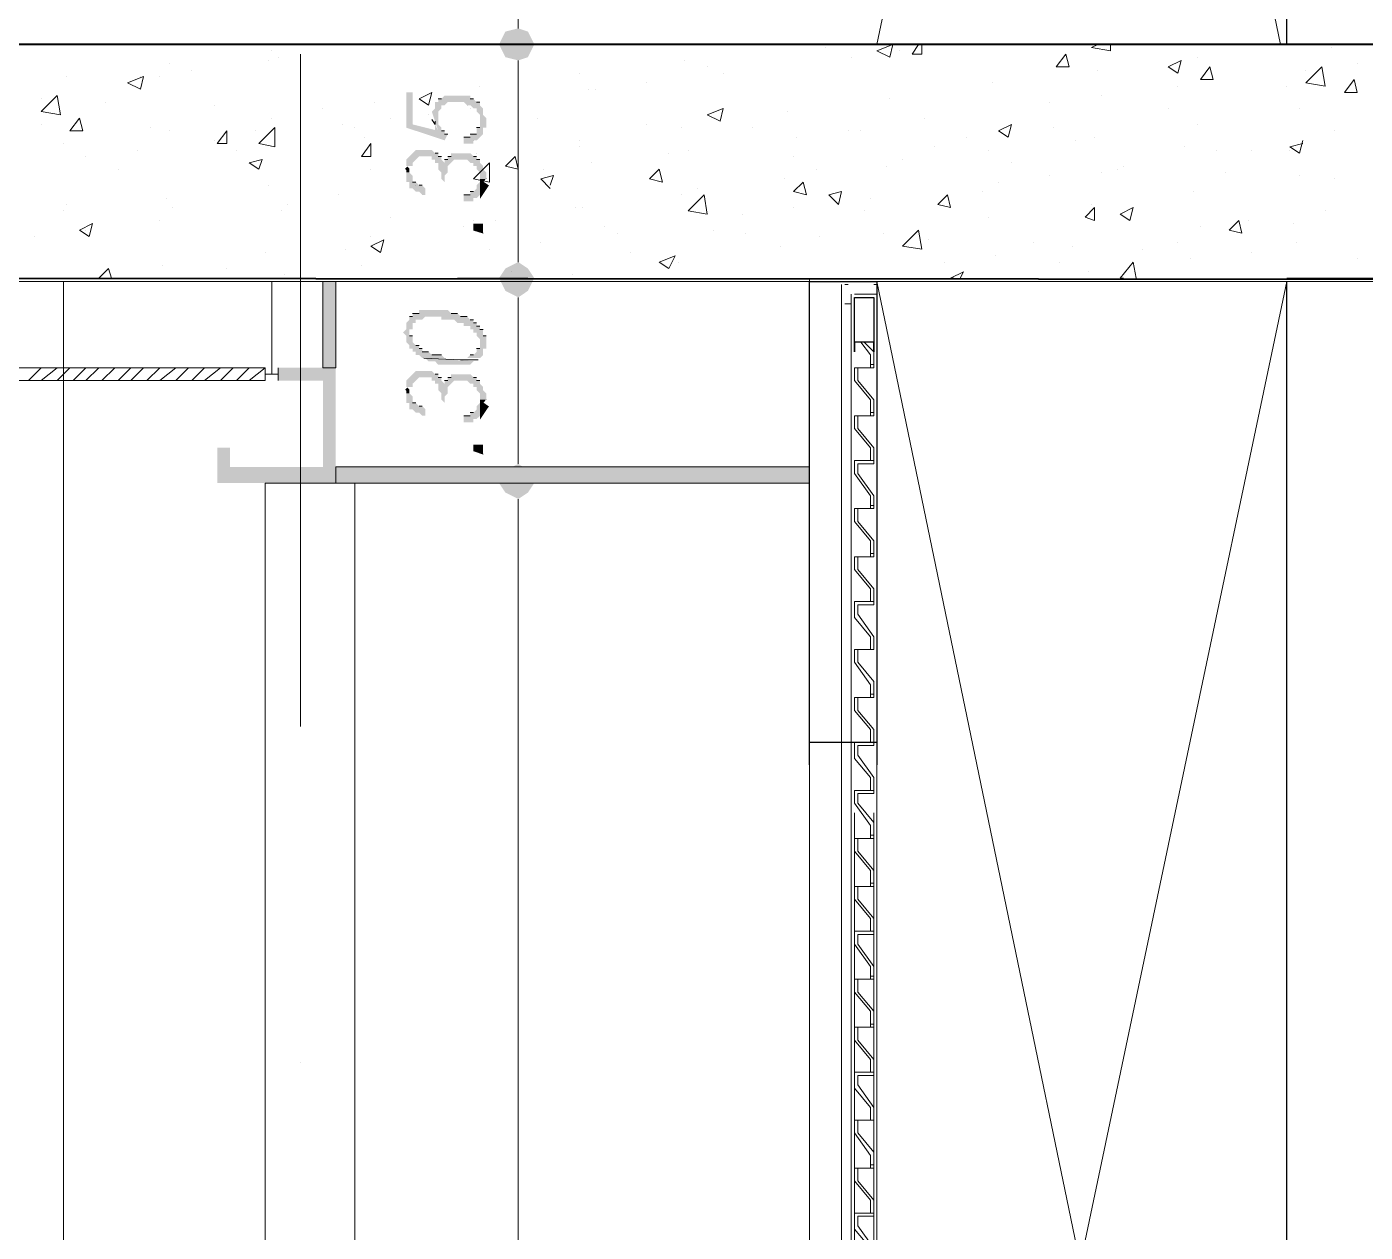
# Model space of a CAD drawing. Header units: millimetres. Extents: x 182 to 575, y -105 to 95.
# Drawn here: x 282.125 to 284.116, y 75.192 to 76.985 of the extents above; entities that cross this region are included whole.
import ezdxf

# ---------------------------------------------------------------- set-up
doc = ezdxf.new("R2010")
doc.units = ezdxf.units.MM
doc.header["$MEASUREMENT"] = 0
doc.layers.add('PDF_Geometry', color=7, linetype='Continuous')
doc.layers.add('PDF_Solid Fills', color=7, linetype='Continuous')

msp = doc.modelspace()

# ---------------------------------------------------------------- hatches: boundary and pattern name
at = {"layer": 'PDF_Solid Fills', "transparency": 33554559}
for points in [[(282.8373, 76.9396), (282.8564, 76.9348), (282.8707, 76.9396), (282.8802, 76.9586), (282.8707, 76.9777), (282.8564, 76.9824), (282.8373, 76.9777), (282.8278, 76.9586)], [(282.7373, 76.8301), (282.7326, 76.8396), (282.7326, 76.8312), (282.6992, 76.8396), (282.6992, 76.8872), (282.6897, 76.8872), (282.6897, 76.8348), (282.7469, 76.8158), (282.7516, 76.8253), (282.7469, 76.8253), (282.7469, 76.8301), (282.7421, 76.8301), (282.7421, 76.8348), (282.7373, 76.8396), (282.7373, 76.8586), (282.7421, 76.8634), (282.7421, 76.8681), (282.7469, 76.8681), (282.7516, 76.8729), (282.7754, 76.8729), (282.7802, 76.8681), (282.785, 76.8681), (282.7897, 76.8634), (282.7945, 76.8634), (282.7945, 76.8586), (282.7993, 76.8539), (282.7993, 76.8348), (282.7945, 76.8348), (282.7945, 76.8253), (282.785, 76.8253), (282.785, 76.8205), (282.7754, 76.8205), (282.7754, 76.811), (282.7897, 76.811), (282.7897, 76.8158), (282.7945, 76.8158), (282.7993, 76.8205), (282.804, 76.8253), (282.804, 76.8348), (282.8088, 76.8348), (282.8088, 76.8491), (282.804, 76.8539), (282.804, 76.8634), (282.7993, 76.8681), (282.7993, 76.8729), (282.7945, 76.8729), (282.7897, 76.8777), (282.785, 76.8777), (282.785, 76.8824), (282.7469, 76.8824), (282.7421, 76.8777), (282.7373, 76.8777), (282.7373, 76.8729), (282.7326, 76.8729), (282.7326, 76.8634), (282.7278, 76.8586)], [(282.7088, 76.7396), (282.7135, 76.7348), (282.7183, 76.7348), (282.7183, 76.7443), (282.7135, 76.7491), (282.7088, 76.7491), (282.704, 76.7539), (282.6992, 76.7539), (282.6992, 76.7634), (282.6945, 76.7681), (282.6897, 76.7681), (282.6897, 76.7539), (282.6945, 76.7539), (282.6945, 76.7443), (282.6992, 76.7443), (282.704, 76.7396)], [(282.7897, 76.6824), (282.804, 76.6777), (282.804, 76.692), (282.7897, 76.692)], [(282.8373, 76.592), (282.8564, 76.5824), (282.8707, 76.592), (282.8802, 76.611), (282.8707, 76.6253), (282.8564, 76.6348), (282.8373, 76.6253), (282.8278, 76.611)], [(282.8564, 76.3348), (282.8469, 76.3301), (282.585, 76.3301), (282.585, 76.6062), (282.5659, 76.6062), (282.5659, 76.4777), (282.4993, 76.4777), (282.4993, 76.4586), (282.5659, 76.4586), (282.5659, 76.3301), (282.4278, 76.3301), (282.4278, 76.3586), (282.4088, 76.3586), (282.4088, 76.3062), (282.8278, 76.3062), (282.8373, 76.292), (282.8564, 76.2824), (282.8707, 76.292), (282.8802, 76.3062), (283.2897, 76.3062), (283.2897, 76.3301), (282.8635, 76.3301)], [(282.704, 76.5015), (282.704, 76.4967), (282.7088, 76.4967), (282.7135, 76.492), (282.7469, 76.492), (282.7421, 76.4967), (282.7278, 76.4967), (282.7231, 76.5015), (282.7135, 76.5015), (282.7135, 76.5062), (282.7088, 76.5062), (282.7088, 76.511), (282.704, 76.511), (282.6992, 76.5158), (282.6992, 76.5253), (282.6945, 76.5253), (282.6945, 76.5348), (282.6992, 76.5348), (282.6992, 76.5443), (282.704, 76.5443), (282.704, 76.5491), (282.7135, 76.5491), (282.7183, 76.5539), (282.7421, 76.5539), (282.7421, 76.5491), (282.7612, 76.5491), (282.7659, 76.5443), (282.7754, 76.5443), (282.7754, 76.5396), (282.785, 76.5396), (282.785, 76.5348), (282.7897, 76.5348), (282.7897, 76.5301), (282.7945, 76.5301), (282.7945, 76.5253), (282.7993, 76.5205), (282.7993, 76.5062), (282.7945, 76.5062), (282.7945, 76.5015), (282.7897, 76.4967), (282.785, 76.4967), (282.7802, 76.492), (282.7993, 76.492), (282.804, 76.4967), (282.804, 76.5062), (282.8088, 76.5062), (282.8088, 76.5253), (282.804, 76.5253), (282.804, 76.5348), (282.7993, 76.5348), (282.7993, 76.5396), (282.7945, 76.5396), (282.7945, 76.5443), (282.7897, 76.5443), (282.7897, 76.5491), (282.785, 76.5491), (282.7802, 76.5539), (282.7707, 76.5539), (282.7659, 76.5586), (282.7564, 76.5586), (282.7516, 76.5634), (282.7088, 76.5634), (282.7088, 76.5586), (282.6992, 76.5586), (282.6992, 76.5539), (282.6945, 76.5539), (282.6945, 76.5491), (282.6897, 76.5443), (282.6897, 76.5348), (282.685, 76.5301), (282.6897, 76.5253), (282.6897, 76.5158), (282.6945, 76.511), (282.6945, 76.5062), (282.6992, 76.5062), (282.6992, 76.5015)], [(282.7326, 76.4872), (282.7373, 76.4824), (282.785, 76.4824), (282.7897, 76.4872), (282.7945, 76.4872), (282.7183, 76.492), (282.7231, 76.4872)], [(282.7088, 76.411), (282.7135, 76.4062), (282.7183, 76.4062), (282.7183, 76.4158), (282.7135, 76.4205), (282.7088, 76.4205), (282.704, 76.4253), (282.6992, 76.4253), (282.6992, 76.4348), (282.6945, 76.4396), (282.6897, 76.4396), (282.6897, 76.4253), (282.6945, 76.4253), (282.6945, 76.4158), (282.6992, 76.4158), (282.704, 76.411)], [(282.7897, 76.3539), (282.804, 76.3491), (282.804, 76.3634), (282.7897, 76.3634)]]:
    msp.add_hatch(color=256, dxfattribs=at).paths.add_polyline_path(points)
h = msp.add_hatch(color=256, dxfattribs=at)
h.paths.add_polyline_path([(282.804, 76.7396), (282.804, 76.7443), (282.7993, 76.7348)])
h.paths.add_polyline_path([(282.7897, 76.7253), (282.7897, 76.7301), (282.7945, 76.7301), (282.7993, 76.7348), (282.7993, 76.7539), (282.7945, 76.7491), (282.7945, 76.7443), (282.7897, 76.7396), (282.785, 76.7396), (282.785, 76.7348), (282.7754, 76.7348), (282.7754, 76.7253)])
h.paths.add_polyline_path([(282.7278, 76.7872), (282.7326, 76.7872), (282.7278, 76.792)])
h.paths.add_polyline_path([(282.7326, 76.7872), (282.7326, 76.7824), (282.7373, 76.7824)])
h.paths.add_polyline_path([(282.7469, 76.7634), (282.7421, 76.7586), (282.7469, 76.7539)])
h.paths.add_polyline_path([(282.7993, 76.7681), (282.7993, 76.7586), (282.8088, 76.7586), (282.8088, 76.7681), (282.804, 76.7729), (282.804, 76.7777), (282.7993, 76.7824), (282.7993, 76.7872), (282.7945, 76.7872), (282.7945, 76.792), (282.7897, 76.792), (282.785, 76.7967), (282.7564, 76.7967), (282.7564, 76.792), (282.7516, 76.792), (282.7516, 76.7872), (282.7469, 76.7872), (282.7469, 76.7824), (282.7421, 76.7872), (282.7421, 76.792), (282.7373, 76.792), (282.7373, 76.7967), (282.7326, 76.7967), (282.7278, 76.8015), (282.704, 76.8015), (282.6992, 76.7967), (282.6945, 76.792), (282.6897, 76.7872), (282.6897, 76.7777), (282.6992, 76.7777), (282.6992, 76.7824), (282.704, 76.7872), (282.7088, 76.792), (282.7278, 76.792), (282.7373, 76.7824), (282.7373, 76.7729), (282.7421, 76.7681), (282.7421, 76.7586), (282.7516, 76.7681), (282.7516, 76.7777), (282.7564, 76.7824), (282.7612, 76.7872), (282.7802, 76.7872), (282.785, 76.7824), (282.7897, 76.7824), (282.7897, 76.7777), (282.7945, 76.7777), (282.7945, 76.7729)])
h = msp.add_hatch(color=256, dxfattribs=at)
h.paths.add_polyline_path([(282.804, 76.411), (282.804, 76.4158), (282.7993, 76.4062)])
h.paths.add_polyline_path([(282.7897, 76.3967), (282.7897, 76.4015), (282.7945, 76.4015), (282.7993, 76.4062), (282.7993, 76.4253), (282.7945, 76.4205), (282.7945, 76.4158), (282.7897, 76.411), (282.785, 76.411), (282.785, 76.4062), (282.7754, 76.4062), (282.7754, 76.3967)])
h.paths.add_polyline_path([(282.7993, 76.4396), (282.7993, 76.4301), (282.8088, 76.4301), (282.8088, 76.4396), (282.804, 76.4443), (282.804, 76.4491), (282.7993, 76.4539), (282.7993, 76.4586), (282.7945, 76.4586), (282.7945, 76.4634), (282.7897, 76.4634), (282.785, 76.4681), (282.7564, 76.4681), (282.7564, 76.4634), (282.7516, 76.4634), (282.7516, 76.4586), (282.7469, 76.4586), (282.7469, 76.4539), (282.7421, 76.4586), (282.7421, 76.4634), (282.7373, 76.4634), (282.7373, 76.4681), (282.7326, 76.4681), (282.7278, 76.4729), (282.704, 76.4729), (282.6992, 76.4681), (282.6945, 76.4634), (282.6897, 76.4586), (282.6897, 76.4491), (282.6992, 76.4491), (282.6992, 76.4539), (282.704, 76.4586), (282.7088, 76.4634), (282.7278, 76.4634), (282.7278, 76.4586), (282.7326, 76.4586), (282.7326, 76.4539), (282.7373, 76.4539), (282.7373, 76.4443), (282.7421, 76.4396), (282.7421, 76.4301), (282.7469, 76.4253), (282.7469, 76.4348), (282.7516, 76.4396), (282.7516, 76.4491), (282.7564, 76.4539), (282.7612, 76.4586), (282.7802, 76.4586), (282.785, 76.4539), (282.7897, 76.4539), (282.7897, 76.4491), (282.7945, 76.4491), (282.7945, 76.4443)])

# ---------------------------------------------------------------- linework, layer by layer
at = {"layer": 'PDF_Geometry', "lineweight": 13}
for points in [[(283.3897, 79.8586), (283.9897, 76.9586)], [(283.3897, 76.9586), (283.9992, 79.8586)], [(282.8564, 76.9824), (282.8564, 77.011), (282.8564, 79.511), (282.8564, 79.5348)], [(282.9135, 76.9586), (282.7659, 76.9586), (282.8278, 76.9586)], [(282.5326, 75.9443), (282.5326, 76.9443)], [(282.8564, 76.6348), (282.8564, 76.6586), (282.8564, 76.911), (282.8564, 76.9348)], [(282.7373, 76.8777), (282.7421, 76.8777), (282.7373, 76.8777)], [(282.7897, 76.8777), (282.785, 76.8777), (282.7897, 76.8777)], [(282.7993, 76.8729), (282.7945, 76.8729), (282.7993, 76.8729)], [(282.7278, 76.8467), (282.7326, 76.8396), (282.7326, 76.8443)], [(282.7945, 76.8348), (282.7993, 76.8348), (282.7945, 76.8348)], [(282.7469, 76.8301), (282.7421, 76.8301), (282.7469, 76.8301)], [(282.7516, 76.8253), (282.7469, 76.8253), (282.7516, 76.8253)], [(282.7754, 76.8205), (282.785, 76.8205), (282.7754, 76.8205)], [(282.785, 76.8253), (282.7945, 76.8253), (282.785, 76.8253)], [(282.7373, 76.7967), (282.7326, 76.7967), (282.7373, 76.7967)], [(282.7421, 76.792), (282.7373, 76.792), (282.7421, 76.792)], [(282.7469, 76.7872), (282.7516, 76.7872), (282.7469, 76.7872)], [(282.7516, 76.792), (282.7564, 76.792), (282.7516, 76.792)], [(282.7945, 76.792), (282.7897, 76.792), (282.7945, 76.792)], [(282.7993, 76.7872), (282.7945, 76.7872), (282.7993, 76.7872)], [(282.704, 76.7539), (282.6992, 76.7539), (282.704, 76.7539)], [(282.7135, 76.7491), (282.7088, 76.7491), (282.7135, 76.7491)], [(282.7754, 76.7348), (282.785, 76.7348), (282.7754, 76.7348)], [(282.785, 76.7396), (282.7897, 76.7396), (282.785, 76.7396)], [(282.804, 76.6777), (282.7897, 76.6824), (282.804, 76.6777)], [(280.704, 76.6062), (293.1516, 76.6062)], [(282.4897, 76.4681), (282.4897, 76.6062)], [(283.3897, 76.6062), (283.9897, 73.7062)], [(283.3897, 73.7062), (283.9992, 76.6062)], [(282.8564, 76.3348), (282.8564, 76.3586), (282.8564, 76.5586), (282.8564, 76.5824)], [(283.3897, 73.7967), (283.3897, 73.7872), (283.3897, 76.592)], [(282.6945, 76.5539), (282.6992, 76.5539), (282.6945, 76.5539)], [(282.6992, 76.5586), (282.7088, 76.5586), (282.6992, 76.5586)], [(282.7659, 76.5586), (282.7564, 76.5586), (282.7659, 76.5586)], [(282.7802, 76.5539), (282.7707, 76.5539), (282.7802, 76.5539)], [(283.3373, 76.5729), (283.3373, 73.7872)], [(283.3516, 76.5729), (283.3516, 73.7872)], [(282.7897, 76.5491), (282.785, 76.5491), (282.7897, 76.5491)], [(282.7945, 76.5443), (282.7897, 76.5443), (282.7945, 76.5443)], [(282.7993, 76.5396), (282.7945, 76.5396), (282.7993, 76.5396)], [(282.804, 76.5348), (282.7993, 76.5348), (282.804, 76.5348)], [(282.6992, 76.5253), (282.6945, 76.5253), (282.6992, 76.5253)], [(282.8088, 76.5253), (282.804, 76.5253), (282.8088, 76.5253)], [(282.7088, 76.511), (282.704, 76.511), (282.7088, 76.511)], [(282.7135, 76.5062), (282.7088, 76.5062), (282.7135, 76.5062)], [(282.7231, 76.5015), (282.7135, 76.5015), (282.7231, 76.5015)], [(282.7421, 76.4967), (282.7278, 76.4967), (282.7421, 76.4967)], [(282.785, 76.4967), (282.7897, 76.4967), (282.785, 76.4967)], [(282.7945, 76.5062), (282.7993, 76.5062), (282.7945, 76.5062)], [(282.1278, 76.4586), (282.1469, 76.4777)], [(282.1469, 76.4586), (282.1707, 76.4777)], [(282.1707, 76.4586), (282.1897, 76.4777)], [(282.1945, 76.4586), (282.2135, 76.4777)], [(282.2135, 76.4586), (282.2326, 76.4777)], [(282.2373, 76.4586), (282.2564, 76.4777)], [(282.2612, 76.4586), (282.2802, 76.4777)], [(282.2802, 76.4586), (282.2992, 76.4777)], [(282.304, 76.4586), (282.3231, 76.4777)], [(282.3231, 76.4586), (282.3469, 76.4777)], [(282.3469, 76.4586), (282.3659, 76.4777)], [(282.3707, 76.4586), (282.3897, 76.4777)], [(282.3897, 76.4586), (282.4135, 76.4777)], [(282.4135, 76.4586), (282.4326, 76.4777)], [(282.4373, 76.4586), (282.4564, 76.4777)], [(282.4802, 76.4586), (282.4802, 76.4777), (282.4564, 76.4586)], [(282.4993, 76.4586), (282.4993, 76.4777)], [(282.7159, 76.492), (282.7707, 76.4896), (282.7969, 76.4896)], [(282.4993, 76.4681), (282.4802, 76.4681)], [(282.4802, 76.4586), (282.4802, 76.4586)], [(282.7373, 76.4681), (282.7326, 76.4681), (282.7373, 76.4681)], [(282.7421, 76.4634), (282.7373, 76.4634), (282.7421, 76.4634)], [(282.7469, 76.4586), (282.7516, 76.4586), (282.7469, 76.4586)], [(282.7516, 76.4634), (282.7564, 76.4634), (282.7516, 76.4634)], [(282.7945, 76.4634), (282.7897, 76.4634), (282.7945, 76.4634)], [(282.7993, 76.4586), (282.7945, 76.4586), (282.7993, 76.4586)], [(282.704, 76.4253), (282.6992, 76.4253), (282.704, 76.4253)], [(282.7135, 76.4205), (282.7088, 76.4205), (282.7135, 76.4205)], [(282.7754, 76.4062), (282.785, 76.4062), (282.7754, 76.4062)], [(282.785, 76.411), (282.7897, 76.411), (282.785, 76.411)], [(282.804, 76.3491), (282.7897, 76.3539), (282.804, 76.3491)], [(283.2897, 73.7586), (283.2897, 76.3062), (282.6135, 76.3062), (282.6135, 73.7586)], [(282.8564, 73.7348), (282.8564, 73.7586), (282.8564, 76.2586), (282.8564, 76.2824)], [(283.3564, 73.8777), (283.3564, 75.8158)], [(283.385, 73.8777), (283.385, 75.8158)], [(282.5326, 75.4443), (282.5326, 75.4443)]]:
    msp.add_lwpolyline(points, dxfattribs=at)
at = {"layer": 'PDF_Geometry', "lineweight": 25}
for points in [[(283.9992, 76.9586), (283.9992, 79.8586), (284.1373, 79.8586), (284.1373, 76.9586)], [(284.1421, 76.9586), (283.9897, 76.9586)], [(283.2897, 75.8872), (283.2897, 76.6062), (283.3897, 76.6062), (283.3897, 75.8872)], [(283.9992, 76.611), (284.1373, 76.611), (284.1373, 73.7062)], [(283.9992, 73.7062), (283.9992, 76.6062)], [(283.3897, 75.9205), (283.2897, 75.9205)]]:
    msp.add_lwpolyline(points, dxfattribs=at)
at = {"layer": 'PDF_Geometry', "lineweight": 40}
for points in [[(292.9516, 76.6062), (293.404, 76.611), (293.404, 76.9586), (280.6802, 76.9586), (280.304, 76.9586), (280.304, 76.6062), (280.6802, 76.6062), (280.7516, 76.6062)], [(281.4564, 76.6301), (281.4659, 76.6158), (281.4802, 76.611), (292.2278, 76.6062)]]:
    msp.add_lwpolyline(points, dxfattribs=at)
at = {"layer": 'PDF_Geometry', "lineweight": 0}
for points in [[(283.2564, 76.9586), (283.2564, 76.9586)], [(283.3135, 76.9539), (283.3135, 76.9539)], [(283.4564, 76.9586), (283.4564, 76.9443), (283.4421, 76.9443), (283.4516, 76.9586)], [(283.7373, 76.9586), (283.7373, 76.9491), (283.7088, 76.9539), (283.7183, 76.9586)], [(284.0659, 76.9539), (284.0659, 76.9539)], [(282.485, 76.9348), (282.485, 76.9348)], [(282.4897, 76.9491), (282.4897, 76.9491)], [(282.4993, 76.9396), (282.4993, 76.9396)], [(283.104, 76.9348), (283.104, 76.9348)], [(283.3516, 76.9396), (283.3516, 76.9396)], [(283.4231, 76.9491), (283.4231, 76.9491)], [(283.8659, 76.9396), (283.8659, 76.9396)], [(282.3373, 76.9301), (282.3373, 76.9301)], [(282.3707, 76.9205), (282.3707, 76.9205)], [(282.9469, 76.9158), (282.9469, 76.9158)], [(283.1373, 76.9253), (283.1373, 76.9253)], [(283.1612, 76.9158), (283.1612, 76.9158)], [(283.7183, 76.9205), (283.7183, 76.9205)], [(284.0278, 76.9205), (284.0278, 76.9205)], [(284.104, 76.9301), (284.104, 76.9301)], [(282.185, 76.911), (282.185, 76.911)], [(282.2945, 76.911), (282.2945, 76.911)], [(282.3231, 76.911), (282.3231, 76.911)], [(282.7993, 76.8967), (282.7993, 76.8967)], [(283.0469, 76.9015), (283.0469, 76.9015)], [(283.5612, 76.9015), (283.5612, 76.9015)], [(283.8373, 76.8967), (283.8373, 76.8967)], [(283.9992, 76.8967), (283.9992, 76.8967)], [(282.1469, 76.8777), (282.1469, 76.8777)], [(282.2421, 76.8729), (282.2421, 76.8729)], [(282.6421, 76.8729), (282.6421, 76.8729)], [(282.9612, 76.892), (282.9612, 76.892)], [(282.9707, 76.892), (282.9707, 76.892)], [(283.4088, 76.8777), (283.4088, 76.8777)], [(283.6469, 76.8729), (283.6469, 76.8729)], [(283.7231, 76.8824), (283.7231, 76.8824)], [(282.404, 76.8681), (282.404, 76.8681)], [(282.5659, 76.8634), (282.5659, 76.8634)], [(282.7231, 76.8539), (282.7231, 76.8539)], [(282.7802, 76.8681), (282.7802, 76.8681)], [(282.785, 76.8634), (282.785, 76.8634)], [(283.2564, 76.8586), (283.2564, 76.8586)], [(283.8231, 76.8634), (283.8231, 76.8634)], [(284.0183, 76.8634), (284.0183, 76.8634)], [(282.1469, 76.8396), (282.1469, 76.8396)], [(282.3088, 76.8348), (282.3088, 76.8348)], [(282.4897, 76.8491), (282.4897, 76.8491)], [(282.5945, 76.8396), (282.5945, 76.8396)], [(282.6135, 76.8348), (282.6135, 76.8348)], [(282.6659, 76.8491), (282.6659, 76.8491)], [(282.885, 76.8491), (282.885, 76.8491)], [(283.0469, 76.8396), (283.0469, 76.8396)], [(283.0992, 76.8348), (283.0992, 76.8348)], [(283.204, 76.8348), (283.204, 76.8348)], [(283.4612, 76.8491), (283.4612, 76.8491)], [(283.6516, 76.8348), (283.6516, 76.8348)], [(283.8659, 76.8396), (283.8659, 76.8396)], [(282.3373, 76.8301), (282.3373, 76.8301)], [(282.404, 76.8158), (282.404, 76.8158)], [(282.4659, 76.8301), (282.4659, 76.8301)], [(282.6278, 76.8205), (282.6278, 76.8205)], [(282.7897, 76.8158), (282.7897, 76.8158)], [(282.9469, 76.8158), (282.9469, 76.8158)], [(283.2707, 76.8205), (283.2707, 76.8205)], [(283.3469, 76.8301), (283.3469, 76.8301)], [(283.3659, 76.8301), (283.3659, 76.8301)], [(283.5231, 76.8205), (283.5231, 76.8205)], [(283.685, 76.8158), (283.685, 76.8158)], [(283.7135, 76.8205), (283.7135, 76.8205)], [(284.0231, 76.8158), (284.0183, 76.7967), (284.004, 76.8062), (284.0231, 76.811)], [(284.0231, 76.8158), (284.0231, 76.8158)], [(284.0707, 76.8301), (284.0707, 76.8301)], [(282.1802, 76.811), (282.1802, 76.811)], [(282.2897, 76.8015), (282.2897, 76.8015)], [(282.4373, 76.8015), (282.4373, 76.8015)], [(282.7945, 76.7967), (282.7945, 76.7967)], [(282.9469, 76.8062), (282.9469, 76.8062)], [(283.0802, 76.7967), (283.0802, 76.7967)], [(283.1088, 76.8015), (283.1088, 76.8015)], [(283.4754, 76.8062), (283.4754, 76.8062)], [(283.5564, 76.8015), (283.5564, 76.8015)], [(283.8469, 76.8062), (283.8469, 76.8062)], [(283.8945, 76.8015), (283.8945, 76.8015)], [(283.9469, 76.8015), (283.9469, 76.8015)], [(284.004, 76.8015), (284.004, 76.8015)], [(282.2135, 76.792), (282.2135, 76.792)], [(282.2612, 76.7729), (282.2612, 76.7729)], [(282.6373, 76.7729), (282.6373, 76.7729)], [(282.8945, 76.7729), (282.8945, 76.7729)], [(282.9659, 76.7824), (282.9659, 76.7824)], [(283.2659, 76.792), (283.2659, 76.792)], [(283.2993, 76.7729), (283.2993, 76.7729)], [(283.404, 76.7777), (283.404, 76.7777)], [(283.4278, 76.7872), (283.4278, 76.7872)], [(283.5897, 76.7824), (283.5897, 76.7824)], [(283.7469, 76.7729), (283.7469, 76.7729)], [(283.7564, 76.7777), (283.7564, 76.7777)], [(282.904, 76.7443), (282.8897, 76.7586), (282.9088, 76.7634), (282.904, 76.7491)], [(283.2516, 76.7586), (283.2516, 76.7586)], [(283.5707, 76.7539), (283.5707, 76.7539)], [(283.6469, 76.7634), (283.6469, 76.7634)], [(283.7231, 76.7681), (283.7231, 76.7681)], [(283.9088, 76.7681), (283.9088, 76.7681)], [(284.0183, 76.7634), (284.0183, 76.7634)], [(284.0707, 76.7586), (284.0707, 76.7586)], [(282.485, 76.7491), (282.485, 76.7491)], [(282.5897, 76.7348), (282.5897, 76.7348)], [(282.704, 76.7491), (282.704, 76.7491)], [(283.0992, 76.7348), (283.0992, 76.7348)], [(283.1231, 76.7443), (283.1231, 76.7443)], [(283.5469, 76.7396), (283.5469, 76.7396)], [(283.8612, 76.7396), (283.8612, 76.7396)], [(282.185, 76.7205), (282.185, 76.7205)], [(282.3326, 76.7301), (282.3326, 76.7301)], [(282.3421, 76.7158), (282.3421, 76.7158)], [(282.5135, 76.7205), (282.5135, 76.7205)], [(282.9421, 76.7158), (282.9421, 76.7158)], [(282.9516, 76.7158), (282.9516, 76.7158)], [(283.2659, 76.7158), (283.2659, 76.7158)], [(283.3802, 76.7301), (283.3802, 76.7301)], [(283.7088, 76.7205), (283.7088, 76.7205)], [(282.1802, 76.711), (282.1802, 76.711)], [(282.3231, 76.6967), (282.3231, 76.6967)], [(282.504, 76.711), (282.504, 76.711)], [(282.6659, 76.7015), (282.6659, 76.7015)], [(282.7897, 76.6967), (282.7897, 76.6967)], [(282.8231, 76.6967), (282.8231, 76.6967)], [(283.1897, 76.7062), (283.1897, 76.7062)], [(283.3707, 76.711), (283.3707, 76.711)], [(283.5564, 76.7015), (283.5564, 76.7015)], [(283.9421, 76.6967), (283.9421, 76.6967)], [(284.0564, 76.711), (284.0564, 76.711)], [(282.2135, 76.6824), (282.2135, 76.6824)], [(282.7754, 76.6872), (282.7754, 76.6872)], [(282.985, 76.6872), (282.985, 76.6872)], [(283.004, 76.6777), (283.004, 76.6777)], [(283.1469, 76.6824), (283.1469, 76.6824)], [(283.1945, 76.6777), (283.1945, 76.6777)], [(283.3993, 76.6777), (283.3993, 76.6777)], [(283.8707, 76.6872), (283.8707, 76.6872)], [(284.0088, 76.692), (284.0088, 76.692)], [(282.1373, 76.6729), (282.1373, 76.6729)], [(282.5993, 76.6539), (282.5993, 76.6539)], [(282.6373, 76.6729), (282.6373, 76.6729)], [(282.8135, 76.6539), (282.8135, 76.6539)], [(282.8897, 76.6634), (282.8897, 76.6634)], [(283.2469, 76.6586), (283.2469, 76.6586)], [(283.304, 76.6729), (283.304, 76.6729)], [(283.4659, 76.6681), (283.4659, 76.6681)], [(283.6231, 76.6634), (283.6231, 76.6634)], [(283.6802, 76.6586), (283.6802, 76.6586)], [(283.785, 76.6539), (283.785, 76.6539)], [(283.8373, 76.6634), (283.8373, 76.6634)], [(284.0135, 76.6634), (284.0135, 76.6634)], [(282.4802, 76.6491), (282.4802, 76.6491)], [(283.0231, 76.6491), (283.0231, 76.6491)], [(283.0945, 76.6348), (283.0945, 76.6348)], [(283.4897, 76.6348), (283.4897, 76.6348)], [(283.5659, 76.6443), (283.5659, 76.6443)], [(283.6612, 76.6348), (283.6612, 76.6348)], [(283.7564, 76.611), (283.7516, 76.611), (283.7707, 76.6348), (283.7754, 76.611)], [(283.8564, 76.6396), (283.8564, 76.6396)], [(283.9469, 76.6491), (283.9469, 76.6491)], [(284.104, 76.6396), (284.104, 76.6396)], [(282.2326, 76.611), (282.2469, 76.6253), (282.2516, 76.611)], [(282.3278, 76.6301), (282.3278, 76.6301)], [(282.4231, 76.6253), (282.4231, 76.6253)], [(282.5088, 76.6158), (282.5088, 76.6158)], [(282.6231, 76.6301), (282.6231, 76.6301)], [(282.8469, 76.6205), (282.8469, 76.6205)], [(282.9373, 76.6158), (282.9373, 76.6158)], [(283.504, 76.611), (283.4992, 76.611), (283.5183, 76.6205), (283.5135, 76.611)], [(283.704, 76.6205), (283.704, 76.6205)], [(282.1754, 76.611), (282.1754, 76.611)], [(283.2993, 76.611), (283.2993, 76.611)]]:
    msp.add_lwpolyline(points, dxfattribs=at)
for points in [[(283.4135, 76.9586), (283.4088, 76.9396), (283.3897, 76.9491)], [(283.6707, 76.9443), (283.6754, 76.9253), (283.6564, 76.9253)], [(283.8421, 76.9348), (283.8373, 76.9158), (283.8231, 76.9253)], [(283.885, 76.9253), (283.8897, 76.9062), (283.8707, 76.9062)], [(284.0564, 76.8967), (284.0278, 76.9015), (284.0516, 76.9253)], [(282.2992, 76.911), (282.2945, 76.892), (282.2754, 76.9015)], [(284.0993, 76.9062), (284.104, 76.8872), (284.085, 76.8872)], [(282.1754, 76.8539), (282.1469, 76.8586), (282.1707, 76.8824)], [(282.7278, 76.8872), (282.7231, 76.8681), (282.7088, 76.8777)], [(283.1612, 76.8634), (283.1564, 76.8443), (283.1373, 76.8539)], [(282.204, 76.8491), (282.2088, 76.8301), (282.1897, 76.8301)], [(282.4945, 76.8062), (282.4707, 76.811), (282.4945, 76.8348)], [(283.5897, 76.8396), (283.585, 76.8205), (283.5707, 76.8301)], [(282.4231, 76.8301), (282.4231, 76.811), (282.4088, 76.811)], [(282.6373, 76.811), (282.6373, 76.792), (282.6231, 76.792)], [(282.4754, 76.7872), (282.4707, 76.7729), (282.4564, 76.7824)], [(282.8135, 76.7539), (282.7897, 76.7586), (282.8135, 76.7824)], [(282.8516, 76.792), (282.8564, 76.7729), (282.8373, 76.7777)], [(283.0659, 76.7729), (283.0707, 76.7539), (283.0516, 76.7586)], [(283.2802, 76.7539), (283.285, 76.7348), (283.2659, 76.7396)], [(283.1373, 76.7062), (283.1088, 76.711), (283.1326, 76.7348)], [(283.3373, 76.7396), (283.3326, 76.7205), (283.3183, 76.7348)], [(283.4945, 76.7348), (283.4992, 76.7158), (283.4802, 76.7205)], [(283.7135, 76.7158), (283.7135, 76.6967), (283.6993, 76.7015)], [(283.7707, 76.7158), (283.7659, 76.6967), (283.7516, 76.7062)], [(283.9278, 76.6967), (283.9326, 76.6777), (283.9135, 76.6824)], [(282.2231, 76.692), (282.2183, 76.6729), (282.204, 76.6824)], [(283.4564, 76.6539), (283.4278, 76.6586), (283.4516, 76.6824)], [(282.6564, 76.6681), (282.6516, 76.6491), (282.6373, 76.6586)], [(283.0897, 76.6443), (283.0802, 76.6253), (283.0659, 76.6348)]]:
    msp.add_lwpolyline(points, close=True, dxfattribs=at)
at = {"layer": 'PDF_Geometry', "lineweight": 13}
for points, const_width in [([(282.6921, 76.7681), (282.6921, 76.7729), (282.6897, 76.7753)], 0.00476), ([(282.8088, 76.7515), (282.804, 76.7443), (282.804, 76.7586)], 0.00952), ([(282.6921, 76.4396), (282.6921, 76.4443), (282.6897, 76.4467)], 0.00476), ([(282.8088, 76.4229), (282.804, 76.4158), (282.804, 76.4301)], 0.00952)]:
    msp.add_lwpolyline(points, dxfattribs=dict(at, const_width=const_width))
at = {"layer": 'PDF_Geometry', "lineweight": 20}
for points in [[(282.1802, 73.7586), (282.1802, 76.6062)], [(283.3373, 76.5729), (283.3373, 76.6015)], [(283.3897, 76.592), (283.3897, 76.6015), (283.385, 76.6015), (283.3897, 76.6015)], [(283.3421, 76.5729), (283.3516, 76.5729), (283.3516, 76.5872), (283.3516, 76.5729)], [(283.3564, 76.5872), (283.3897, 76.5872)], [(283.3802, 76.4824), (283.385, 76.4824), (283.385, 76.4777), (283.3612, 76.4777), (283.3612, 76.4586), (283.385, 76.4301), (283.385, 76.411), (283.3802, 76.411), (283.3802, 76.4062), (283.3802, 76.411), (283.3802, 76.4301), (283.3564, 76.4586), (283.3564, 76.4777), (283.3802, 76.4777)], [(283.3802, 76.411), (283.385, 76.411), (283.385, 76.4062), (283.3612, 76.4062), (283.3612, 76.3872), (283.385, 76.3586), (283.385, 76.3396), (283.3802, 76.3396), (283.3802, 76.3443), (283.3802, 76.3586), (283.3564, 76.3872), (283.3564, 76.4062), (283.3802, 76.4062)], [(283.3802, 76.3396), (283.385, 76.3396), (283.385, 76.3348), (283.3612, 76.3348), (283.3612, 76.3205), (283.385, 76.2872), (283.385, 76.2729), (283.3802, 76.2729), (283.3802, 76.2681), (283.3802, 76.2729), (283.3802, 76.2872), (283.3564, 76.3205), (283.3564, 76.3396)], [(282.4802, 76.3062), (282.4802, 73.7586), (282.6135, 73.7586), (282.6135, 76.3062)], [(283.3802, 76.2729), (283.385, 76.2729), (283.385, 76.2681), (283.3612, 76.2681), (283.3612, 76.2491), (283.385, 76.2205), (283.385, 76.2015), (283.3802, 76.2015), (283.3802, 76.1967), (283.3802, 76.2015), (283.3802, 76.2205), (283.3564, 76.2491), (283.3564, 76.2681), (283.3802, 76.2681)], [(283.3802, 76.2015), (283.385, 76.2015), (283.385, 76.1967), (283.3612, 76.1967), (283.3612, 76.1777), (283.385, 76.1491), (283.385, 76.1301), (283.3802, 76.1301), (283.3802, 76.1348), (283.3802, 76.1491), (283.3564, 76.1777), (283.3564, 76.1967), (283.3802, 76.1967)], [(283.3802, 76.1301), (283.385, 76.1301), (283.385, 76.1253), (283.3612, 76.1253), (283.3612, 76.111), (283.385, 76.0777), (283.385, 76.0586), (283.3802, 76.0586), (283.3802, 76.0634), (283.3802, 76.0777), (283.3564, 76.1062), (283.3564, 76.1301)], [(283.3802, 76.0586), (283.385, 76.0586), (283.3612, 76.0586), (283.3612, 76.0396), (283.385, 76.011), (283.385, 75.992), (283.3802, 75.992), (283.3802, 75.9872), (283.3802, 75.992), (283.3802, 76.0062), (283.3564, 76.0396), (283.3564, 76.0586)], [(283.3802, 75.992), (283.385, 75.992), (283.385, 75.9872), (283.3612, 75.9872), (283.3612, 75.9681), (283.385, 75.9396), (283.385, 75.9205), (283.3802, 75.9205), (283.3802, 75.9396), (283.3564, 75.9681), (283.3564, 75.9872), (283.3802, 75.9872)], [(283.3802, 75.9205), (283.385, 75.9205), (283.385, 75.9158), (283.3612, 75.9158), (283.3612, 75.9015), (283.385, 75.8681), (283.385, 75.8491), (283.3802, 75.8491), (283.3802, 75.8539), (283.3802, 75.8681), (283.3564, 75.8967), (283.3564, 75.9205)], [(283.3802, 75.8491), (283.385, 75.8491), (283.385, 75.8443), (283.3612, 75.8443), (283.3612, 75.8301), (283.385, 75.8015), (283.385, 75.7824), (283.3802, 75.7824), (283.3802, 75.7777), (283.3802, 75.7824), (283.3802, 75.7967), (283.3564, 75.8301), (283.3564, 75.8491)], [(283.3802, 75.7824), (283.385, 75.7824), (283.385, 75.7777), (283.3612, 75.7777), (283.3612, 75.7586), (283.385, 75.7301), (283.385, 75.711), (283.3802, 75.711), (283.3802, 75.7062), (283.3802, 75.711), (283.3802, 75.7301), (283.3564, 75.7586), (283.3564, 75.7777), (283.3802, 75.7777)], [(283.3802, 75.711), (283.385, 75.711), (283.385, 75.7062), (283.3612, 75.7062), (283.3612, 75.6872), (283.385, 75.6586), (283.385, 75.6396), (283.3802, 75.6396), (283.3802, 75.6443), (283.3802, 75.6586), (283.3564, 75.6872), (283.3564, 75.7062), (283.3802, 75.7062)], [(283.3802, 75.6396), (283.385, 75.6396), (283.385, 75.6348), (283.3612, 75.6348), (283.3612, 75.6205), (283.385, 75.5872), (283.385, 75.5729), (283.3802, 75.5729), (283.3802, 75.5681), (283.3802, 75.5729), (283.3802, 75.5872), (283.3564, 75.6205), (283.3564, 75.6396)], [(283.3802, 75.5729), (283.385, 75.5729), (283.385, 75.5681), (283.3612, 75.5681), (283.3612, 75.5491), (283.385, 75.5205), (283.385, 75.5015), (283.3802, 75.5015), (283.3802, 75.4967), (283.3802, 75.5015), (283.3802, 75.5205), (283.3564, 75.5491), (283.3564, 75.5681), (283.3802, 75.5681)], [(283.3802, 75.5015), (283.385, 75.5015), (283.385, 75.4967), (283.3612, 75.4967), (283.3612, 75.4777), (283.385, 75.4491), (283.385, 75.4301), (283.3802, 75.4301), (283.3802, 75.4348), (283.3802, 75.4491), (283.3564, 75.4777), (283.3564, 75.4967), (283.3802, 75.4967)], [(283.3802, 75.4301), (283.385, 75.4301), (283.385, 75.4253), (283.3612, 75.4253), (283.3612, 75.411), (283.385, 75.3777), (283.385, 75.3586), (283.3802, 75.3586), (283.3802, 75.3634), (283.3802, 75.3777), (283.3564, 75.4062), (283.3564, 75.4301)], [(283.3802, 75.3586), (283.385, 75.3586), (283.3612, 75.3586), (283.3612, 75.3396), (283.385, 75.311), (283.385, 75.292), (283.3802, 75.292), (283.3802, 75.2872), (283.3802, 75.292), (283.3802, 75.3062), (283.3564, 75.3396), (283.3564, 75.3586)], [(283.3802, 75.292), (283.385, 75.292), (283.385, 75.2872), (283.3612, 75.2872), (283.3612, 75.2682), (283.385, 75.2396), (283.385, 75.2205), (283.3802, 75.2205), (283.3802, 75.2396), (283.3564, 75.2682), (283.3564, 75.2872), (283.3802, 75.2872)], [(283.3802, 75.2205), (283.385, 75.2205), (283.385, 75.2158), (283.3612, 75.2158), (283.3612, 75.2015), (283.385, 75.1681), (283.385, 75.1491), (283.3802, 75.1491), (283.3802, 75.1539), (283.3802, 75.1681), (283.3564, 75.1967), (283.3564, 75.2205)]]:
    msp.add_lwpolyline(points, close=True, dxfattribs=at)
at = {"layer": 'PDF_Geometry', "lineweight": 13}
for points in [[(282.585, 76.4777), (282.5659, 76.4777), (282.5659, 76.6062), (282.585, 76.6062)], [(282.7659, 76.611), (282.8707, 76.611)], [(281.8707, 76.4777), (282.4802, 76.4777), (282.4802, 76.4586), (281.8707, 76.4586)], [(282.585, 76.3062), (282.585, 76.3301), (283.2897, 76.3301), (283.2897, 76.3062)], [(282.7659, 76.3062), (282.8278, 76.3062)]]:
    msp.add_lwpolyline(points, close=True, dxfattribs=at)
at = {"layer": 'PDF_Geometry', "lineweight": 20}
for points in [[(283.2897, 73.7586), (283.2897, 76.611)], [(283.3421, 76.6015), (283.3469, 76.6015), (283.3421, 76.6015)], [(283.3421, 76.5729), (283.3421, 76.5729)], [(283.3707, 76.5158), (283.385, 76.5015), (283.385, 76.4824), (283.3802, 76.4824), (283.3802, 76.4777), (283.3802, 76.4824), (283.3802, 76.4967), (283.3659, 76.5158)]]:
    msp.add_lwpolyline(points, dxfattribs=at)
at = {"layer": 'PDF_Geometry', "lineweight": 25}
msp.add_lwpolyline([(283.385, 76.5824), (283.385, 76.5015), (283.385, 76.5158), (283.3564, 76.5158), (283.3564, 76.5015), (283.3564, 76.5824)], close=True, dxfattribs=at)

doc.saveas('drawing.dxf')
